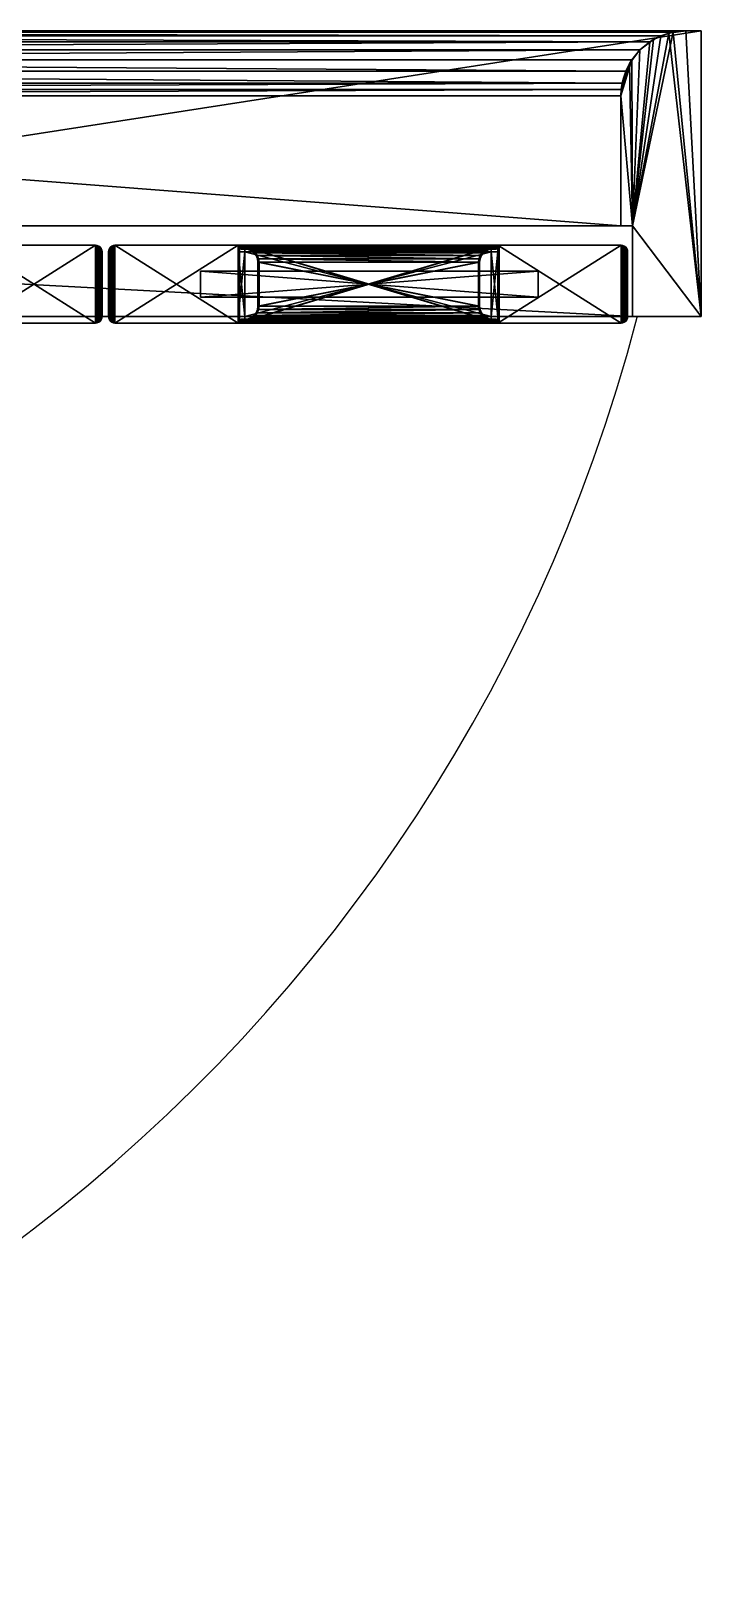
# Model space of a CAD drawing. Extents: x 0 to 142, y -98 to 21.
# Drawn here: x 90.3 to 142, y -98.2 to 21 of the extents above; entities that cross this region are included whole.
import ezdxf

# ---------------------------------------------------------------- set-up
doc = ezdxf.new("R2010")
doc.units = 0
doc.header["$MEASUREMENT"] = 0
doc.layers.add('DOOR_ARC', color=1, linetype='Continuous')
doc.layers.add('DOOR_WINDOW', color=13, linetype='Continuous')

msp = doc.modelspace()

# ---------------------------------------------------------------- linework, layer by layer
at = {"layer": 'DOOR_ARC'}
msp.add_arc((11.25, 31.79, 0.5), 130, 267.3723, 345.3715, dxfattribs=at)

# ---------------------------------------------------------------- meshes
at = {"layer": 'DOOR_WINDOW', "color": 13}
mesh = msp.add_polyface(dxfattribs=at)
corners = [(141.95, 21, 206.18), (140.78, 21, 205), (0, 21, 206.18), (1.18, 21, 205), (2.15, 20.9, 204.02), (139.8, 20.9, 204.02), (138.86, 20.62, 203.09), (3.09, 20.62, 203.09), (138, 20.16, 202.22), (3.95, 20.16, 202.22), (4.71, 19.54, 201.46), (137.24, 19.54, 201.46), (5.33, 18.78, 200.84), (136.62, 18.78, 200.84), (136.16, 17.91, 200.38), (5.8, 17.91, 200.38), (135.87, 16.98, 200.1), (6.08, 16.98, 200.1), (6.15, 16.49, 200.02), (135.8, 16.49, 200.02), (6.18, 16, 200), (135.78, 16, 200), (6.18, 6, 200), (5.29, 6, 200.88), (5.29, -1, 200.88), (0, -1, 206.18), (135.78, 6, 200), (136.66, 6, 200.88), (141.95, -1, 206.18), (136.66, -1, 200.88)]
mesh.append_faces([[corners[k] for k in face] for face in [(4, 1, 5), (6, 4, 5), (7, 8, 9), (10, 8, 11), (12, 11, 13), (14, 12, 13), (20, 17, 18), (20, 26, 22), (26, 23, 22), (29, 25, 24), (23, 29, 24), (0, 25, 28)]], dxfattribs={"vtx0": -1, "color": 13})
mesh.append_faces([[corners[k] for k in face] for face in [(2, 1, 3), (3, 1, 4), (15, 16, 17), (17, 16, 18), (15, 20, 12), (7, 23, 4), (12, 23, 10), (1, 28, 5), (6, 27, 8), (11, 27, 13), (13, 21, 14)]], dxfattribs={"vtx0": -1, "vtx1": -1, "color": 13})
mesh.append_faces([[corners[k] for k in face] for face in [(20, 23, 12), (23, 25, 4), (5, 28, 27), (27, 21, 13)]], dxfattribs={"vtx0": -1, "vtx1": -1, "vtx2": -1, "color": 13})
mesh.append_faces([[corners[k] for k in face] for face in [(18, 16, 19), (20, 19, 21), (23, 9, 10), (25, 3, 4), (21, 16, 14)]], dxfattribs={"vtx0": -1, "vtx2": -1, "color": 13})
mesh.append_faces([[corners[k] for k in face] for face in [(0, 1, 2), (6, 8, 7), (9, 8, 10), (14, 16, 15), (22, 23, 20), (24, 25, 23), (2, 3, 25), (27, 23, 26), (28, 25, 29), (0, 28, 1), (26, 21, 27), (19, 16, 21), (27, 29, 23), (2, 25, 0)]], dxfattribs={"vtx1": -1, "color": 13})
mesh.append_faces([[corners[k] for k in face] for face in [(20, 18, 19), (15, 17, 20), (7, 9, 23), (21, 26, 20), (6, 5, 27), (11, 8, 27)]], dxfattribs={"vtx1": -1, "vtx2": -1, "color": 13})
mesh.append_faces([[corners[k] for k in face] for face in [(6, 7, 4), (14, 15, 12), (12, 10, 11), (28, 29, 27)]], dxfattribs={"vtx2": -1, "color": 13})
mesh = msp.add_polyface(dxfattribs=at)
corners = [(141.95, -1, 206.18), (136.66, -1, 200.88), (141.95, -1), (136.66, -1), (136.66, 6, 200.88), (135.78, 6, 200), (136.66, 6), (135.78, 6), (141.95, 21), (141.95, 21, 206.18), (135.78, 16), (136.45, 18.5), (137.24, 19.54), (138.28, 20.33), (139.48, 20.83), (140.78, 21), (135.95, 17.29), (135.78, 16, 200), (140.78, 21, 205), (139.8, 20.9, 204.02), (138.86, 20.62, 203.09), (138, 20.16, 202.22), (137.24, 19.54, 201.46), (136.62, 18.78, 200.84), (136.16, 17.91, 200.38), (135.87, 16.98, 200.1), (135.8, 16.49, 200.02)]
mesh.append_faces([[corners[k] for k in face] for face in [(2, 1, 3), (6, 5, 7), (4, 3, 1), (0, 8, 9), (12, 23, 22), (13, 22, 21), (20, 13, 21)]], dxfattribs={"vtx0": -1, "color": 13})
mesh.append_faces([[corners[k] for k in face] for face in [(12, 6, 11), (7, 17, 10), (21, 4, 20), (25, 17, 24), (10, 17, 16), (25, 16, 26), (16, 24, 11), (14, 19, 15)]], dxfattribs={"vtx0": -1, "vtx1": -1, "color": 13})
mesh.append_faces([[corners[k] for k in face] for face in [(6, 10, 11), (2, 6, 14), (17, 4, 23), (4, 0, 19)]], dxfattribs={"vtx0": -1, "vtx1": -1, "vtx2": -1, "color": 13})
mesh.append_faces([[corners[k] for k in face] for face in [(6, 13, 14), (2, 14, 15), (0, 18, 19), (4, 19, 20), (4, 22, 23), (17, 23, 24), (18, 8, 15), (16, 17, 26), (11, 24, 23), (20, 14, 13), (15, 19, 18)]], dxfattribs={"vtx0": -1, "vtx2": -1, "color": 13})
mesh.append_faces([[corners[k] for k in face] for face in [(0, 1, 2), (4, 5, 6), (6, 3, 4), (2, 8, 0), (7, 10, 6), (8, 2, 15), (3, 6, 2), (5, 17, 7), (9, 18, 0), (5, 4, 17), (1, 0, 4), (9, 8, 18)]], dxfattribs={"vtx1": -1, "color": 13})
mesh.append_faces([[corners[k] for k in face] for face in [(12, 13, 6), (21, 22, 4), (25, 24, 16), (20, 19, 14), (12, 11, 23)]], dxfattribs={"vtx1": -1, "vtx2": -1, "color": 13})
mesh.append_faces([[corners[k] for k in face] for face in [(10, 16, 11), (25, 26, 17), (13, 12, 22)]], dxfattribs={"vtx2": -1, "color": 13})
mesh = msp.add_polyface(dxfattribs=at)
corners = [(95.29, 4.5, 0.5), (85.79, 4.5, 0.5), (95.29, 4.5, 200.5), (85.79, 4.5, 200.5), (95.42, 4.48, 0.5), (95.42, 4.48, 200.5), (95.54, 4.43, 0.5), (95.54, 4.43, 200.5), (95.65, 4.35, 0.5), (95.65, 4.35, 200.5), (95.73, 4.25, 0.5), (95.73, 4.25, 200.5), (95.78, 4.13, 0.5), (95.78, 4.13, 200.5), (95.79, 4, 0.5), (95.79, 4, 200.5), (95.79, -1, 200.5), (95.79, -1, 0.5), (85.79, -1.5, 200.5), (95.29, -1.5, 200.5), (95.42, -1.48, 200.5), (95.54, -1.43, 200.5), (95.65, -1.35, 200.5), (95.73, -1.25, 200.5), (95.78, -1.13, 200.5), (85.79, -1.5, 0.5), (95.29, -1.5, 0.5), (95.78, -1.13, 0.5), (95.73, -1.25, 0.5), (95.65, -1.35, 0.5), (95.54, -1.43, 0.5), (95.42, -1.48, 0.5), (6.29, 4.5, 200.5), (15.79, 4.5, 200.5), (6.29, 4.5, 0.5), (15.79, 4.5, 0.5), (5.79, 4, 0.5), (5.79, 4, 200.5), (5.81, 4.13, 0.5), (5.81, 4.13, 200.5), (5.86, 4.25, 0.5), (5.86, 4.25, 200.5), (5.94, 4.35, 0.5), (5.94, 4.35, 200.5), (6.04, 4.43, 0.5), (6.04, 4.43, 200.5), (6.16, 4.48, 0.5), (6.16, 4.48, 200.5), (6.29, -1.5, 0.5), (15.79, -1.5, 0.5), (6.29, -1.5, 200.5), (15.79, -1.5, 200.5), (6.16, -1.48, 0.5), (6.16, -1.48, 200.5), (6.04, -1.43, 0.5), (6.04, -1.43, 200.5), (5.94, -1.35, 0.5), (5.94, -1.35, 200.5), (5.86, -1.25, 200.5), (5.86, -1.25, 0.5), (5.81, -1.13, 0.5), (5.81, -1.13, 200.5), (5.79, -1, 0.5), (5.79, -1, 200.5)]
mesh.append_faces([[corners[k] for k in face] for face in [(2, 1, 3), (4, 2, 5), (6, 5, 7), (8, 7, 9), (10, 9, 11), (12, 11, 13), (14, 13, 15), (14, 16, 17), (15, 24, 16), (3, 25, 18), (26, 18, 25), (27, 16, 24), (28, 24, 23), (29, 23, 22), (30, 22, 21), (31, 21, 20), (26, 20, 19), (1, 26, 25), (34, 33, 35), (38, 37, 39), (40, 39, 41), (42, 41, 43), (44, 43, 45), (46, 45, 47), (34, 47, 32), (50, 49, 51), (52, 50, 53), (54, 53, 55), (56, 55, 57), (58, 56, 57), (58, 60, 59), (62, 61, 63), (33, 50, 51), (35, 51, 49), (36, 60, 62), (37, 62, 63)]], dxfattribs={"vtx0": -1, "color": 13})
mesh.append_faces([[corners[k] for k in face] for face in [(2, 18, 19), (5, 19, 20), (7, 20, 21), (9, 21, 22), (11, 22, 23), (13, 23, 24), (12, 17, 27), (10, 27, 28), (8, 28, 29), (6, 29, 30), (4, 30, 31), (0, 31, 26), (39, 63, 61), (41, 61, 58), (43, 58, 57), (45, 57, 55), (47, 55, 53), (32, 53, 50), (34, 49, 48), (46, 48, 52), (44, 52, 54), (42, 54, 56), (40, 56, 59), (38, 59, 60)]], dxfattribs={"vtx0": -1, "vtx2": -1, "color": 13})
mesh.append_faces([[corners[k] for k in face] for face in [(0, 1, 2), (0, 2, 4), (15, 16, 14), (3, 18, 2), (1, 25, 3), (19, 18, 26), (17, 16, 27), (14, 17, 12), (32, 33, 34), (36, 37, 38), (48, 49, 50), (48, 50, 52), (60, 61, 62), (37, 63, 39), (33, 51, 35), (35, 49, 34), (36, 62, 37)]], dxfattribs={"vtx1": -1, "color": 13})
mesh.append_faces([[corners[k] for k in face] for face in [(15, 13, 24), (13, 11, 23), (11, 9, 22), (9, 7, 21), (7, 5, 20), (5, 2, 19), (1, 0, 26), (0, 4, 31), (4, 6, 30), (6, 8, 29), (8, 10, 28), (10, 12, 27), (33, 32, 50), (32, 47, 53), (47, 45, 55), (45, 43, 57), (43, 41, 58), (41, 39, 61), (36, 38, 60), (38, 40, 59), (40, 42, 56), (42, 44, 54), (44, 46, 52), (46, 34, 48)]], dxfattribs={"vtx1": -1, "vtx2": -1, "color": 13})
mesh.append_faces([[corners[k] for k in face] for face in [(14, 12, 13), (12, 10, 11), (10, 8, 9), (8, 6, 7), (6, 4, 5), (26, 31, 20), (31, 30, 21), (30, 29, 22), (29, 28, 23), (28, 27, 24), (34, 46, 47), (46, 44, 45), (44, 42, 43), (42, 40, 41), (40, 38, 39), (58, 59, 56), (58, 61, 60), (56, 54, 55), (54, 52, 53)]], dxfattribs={"vtx2": -1, "color": 13})
mesh = msp.add_polyface(dxfattribs=at)
corners = [(135.79, 4.5, 0.5), (126.29, 4.5, 0.5), (135.79, 4.5, 200.5), (126.29, 4.5, 200.5), (135.92, 4.48, 0.5), (135.92, 4.48, 200.5), (136.04, 4.43, 0.5), (136.04, 4.43, 200.5), (136.15, 4.35, 0.5), (136.15, 4.35, 200.5), (136.23, 4.25, 0.5), (136.23, 4.25, 200.5), (136.28, 4.13, 0.5), (136.28, 4.13, 200.5), (136.29, 4, 0.5), (136.29, 4, 200.5), (136.29, -1, 200.5), (136.29, -1, 0.5), (126.29, -1.5, 200.5), (135.79, -1.5, 200.5), (135.92, -1.48, 200.5), (136.04, -1.43, 200.5), (136.15, -1.35, 200.5), (136.23, -1.25, 200.5), (136.28, -1.13, 200.5), (126.29, -1.5, 0.5), (135.79, -1.5, 0.5), (136.28, -1.13, 0.5), (136.23, -1.25, 0.5), (136.15, -1.35, 0.5), (136.04, -1.43, 0.5), (135.92, -1.48, 0.5), (96.79, 4.5, 200.5), (106.29, 4.5, 200.5), (96.79, 4.5, 0.5), (106.29, 4.5, 0.5), (96.29, 4, 0.5), (96.29, 4, 200.5), (96.31, 4.13, 0.5), (96.31, 4.13, 200.5), (96.36, 4.25, 0.5), (96.36, 4.25, 200.5), (96.44, 4.35, 0.5), (96.44, 4.35, 200.5), (96.54, 4.43, 0.5), (96.54, 4.43, 200.5), (96.66, 4.48, 0.5), (96.66, 4.48, 200.5), (96.79, -1.5, 0.5), (106.29, -1.5, 0.5), (96.79, -1.5, 200.5), (106.29, -1.5, 200.5), (96.66, -1.48, 0.5), (96.66, -1.48, 200.5), (96.54, -1.43, 0.5), (96.54, -1.43, 200.5), (96.44, -1.35, 0.5), (96.44, -1.35, 200.5), (96.36, -1.25, 200.5), (96.36, -1.25, 0.5), (96.31, -1.13, 0.5), (96.31, -1.13, 200.5), (96.29, -1, 0.5), (96.29, -1, 200.5)]
mesh.append_faces([[corners[k] for k in face] for face in [(2, 1, 3), (4, 2, 5), (6, 5, 7), (8, 7, 9), (10, 9, 11), (12, 11, 13), (14, 13, 15), (14, 16, 17), (15, 24, 16), (3, 25, 18), (26, 18, 25), (27, 16, 24), (28, 24, 23), (29, 23, 22), (30, 22, 21), (31, 21, 20), (26, 20, 19), (1, 26, 25), (34, 33, 35), (38, 37, 39), (40, 39, 41), (42, 41, 43), (44, 43, 45), (46, 45, 47), (34, 47, 32), (50, 49, 51), (52, 50, 53), (54, 53, 55), (56, 55, 57), (58, 56, 57), (58, 60, 59), (62, 61, 63), (33, 50, 51), (35, 51, 49), (36, 60, 62), (37, 62, 63)]], dxfattribs={"vtx0": -1, "color": 13})
mesh.append_faces([[corners[k] for k in face] for face in [(2, 18, 19), (5, 19, 20), (7, 20, 21), (9, 21, 22), (11, 22, 23), (13, 23, 24), (12, 17, 27), (10, 27, 28), (8, 28, 29), (6, 29, 30), (4, 30, 31), (0, 31, 26), (39, 63, 61), (41, 61, 58), (43, 58, 57), (45, 57, 55), (47, 55, 53), (32, 53, 50), (34, 49, 48), (46, 48, 52), (44, 52, 54), (42, 54, 56), (40, 56, 59), (38, 59, 60)]], dxfattribs={"vtx0": -1, "vtx2": -1, "color": 13})
mesh.append_faces([[corners[k] for k in face] for face in [(0, 1, 2), (0, 2, 4), (15, 16, 14), (3, 18, 2), (1, 25, 3), (19, 18, 26), (17, 16, 27), (14, 17, 12), (32, 33, 34), (36, 37, 38), (48, 49, 50), (48, 50, 52), (60, 61, 62), (37, 63, 39), (33, 51, 35), (35, 49, 34), (36, 62, 37)]], dxfattribs={"vtx1": -1, "color": 13})
mesh.append_faces([[corners[k] for k in face] for face in [(15, 13, 24), (13, 11, 23), (11, 9, 22), (9, 7, 21), (7, 5, 20), (5, 2, 19), (1, 0, 26), (0, 4, 31), (4, 6, 30), (6, 8, 29), (8, 10, 28), (10, 12, 27), (33, 32, 50), (32, 47, 53), (47, 45, 55), (45, 43, 57), (43, 41, 58), (41, 39, 61), (36, 38, 60), (38, 40, 59), (40, 42, 56), (42, 44, 54), (44, 46, 52), (46, 34, 48)]], dxfattribs={"vtx1": -1, "vtx2": -1, "color": 13})
mesh.append_faces([[corners[k] for k in face] for face in [(14, 12, 13), (12, 10, 11), (10, 8, 9), (8, 6, 7), (6, 4, 5), (26, 31, 20), (31, 30, 21), (30, 29, 22), (29, 28, 23), (28, 27, 24), (34, 46, 47), (46, 44, 45), (44, 42, 43), (42, 40, 41), (40, 38, 39), (58, 59, 56), (58, 61, 60), (56, 54, 55), (54, 52, 53)]], dxfattribs={"vtx2": -1, "color": 13})
mesh = msp.add_polyface(dxfattribs=at)
corners = [(124.83, 3.46, 28.97), (124.79, 3.2, 29), (124.83, 3.46, 57.28), (124.79, 3.2, 57.25), (124.93, 3.7, 28.87), (124.93, 3.7, 57.38), (125.09, 3.91, 28.71), (125.09, 3.91, 57.54), (125.29, 4.07, 28.5), (125.29, 4.07, 57.75), (125.54, 4.17, 28.26), (125.54, 4.17, 57.99), (125.79, 4.2, 28), (125.79, 4.2, 58.25), (126.09, 4.3, 27.7), (126.09, 4.2, 27.7), (126.09, 4.3, 58.55), (126.09, 4.2, 58.55), (126.12, 4.4, 27.67), (126.12, 4.4, 58.58), (126.19, 4.47, 27.6), (126.19, 4.47, 58.65), (126.29, 4.5, 27.5), (126.29, 4.5, 58.75), (106.47, 4.4, 27.67), (106.39, 4.47, 27.6), (106.49, 4.3, 27.7), (106.49, 4.2, 27.7), (107.05, 4.17, 28.26), (106.79, 4.2, 28), (107.29, 4.07, 28.5), (107.5, 3.91, 28.71), (107.66, 3.7, 28.87), (107.76, 3.46, 28.97), (107.79, 3.2, 29), (106.29, 4.5, 27.5), (107.76, 3.46, 57.28), (107.79, 3.2, 57.25), (107.66, 3.7, 57.38), (107.5, 3.91, 57.54), (107.29, 4.07, 57.75), (107.05, 4.17, 57.99), (106.79, 4.2, 58.25), (106.49, 4.3, 58.55), (106.49, 4.2, 58.55), (106.47, 4.4, 58.58), (106.39, 4.47, 58.65), (106.29, 4.5, 58.75), (126.29, -1.5, 58.75), (126.29, -1.5, 27.5), (124.79, -0.2, 57.25), (124.79, -0.2, 29), (124.83, -0.46, 28.97), (124.83, -0.46, 57.28), (124.93, -0.7, 28.87), (124.93, -0.7, 57.38), (125.09, -0.91, 28.71), (125.09, -0.91, 57.54), (125.29, -1.07, 28.5), (125.29, -1.07, 57.75), (125.54, -1.17, 28.26), (125.54, -1.17, 57.99), (125.79, -1.2, 28), (125.79, -1.2, 58.25), (126.09, -1.3, 58.55), (126.09, -1.2, 58.55), (126.09, -1.3, 27.7), (126.09, -1.2, 27.7), (126.12, -1.4, 27.67), (126.12, -1.4, 58.58), (126.19, -1.47, 27.6), (126.19, -1.47, 58.65), (106.47, -1.4, 27.67), (106.39, -1.47, 27.6), (106.49, -1.3, 27.7), (106.49, -1.2, 27.7), (107.05, -1.17, 28.26), (106.79, -1.2, 28), (107.29, -1.07, 28.5), (107.5, -0.91, 28.71), (107.66, -0.7, 28.87), (107.76, -0.46, 28.97), (107.79, -0.2, 29), (106.29, -1.5, 27.5), (106.29, -1.5, 58.75), (107.79, -0.2, 57.25), (107.76, -0.46, 57.28), (107.66, -0.7, 57.38), (107.5, -0.91, 57.54), (107.29, -1.07, 57.75), (107.05, -1.17, 57.99), (106.79, -1.2, 58.25), (106.49, -1.3, 58.55), (106.49, -1.2, 58.55), (106.47, -1.4, 58.58), (106.39, -1.47, 58.65)]
mesh.append_faces([[corners[k] for k in face] for face in [(2, 1, 3), (5, 0, 2), (7, 4, 5), (9, 6, 7), (11, 8, 9), (13, 10, 11), (16, 15, 17), (19, 14, 16), (21, 18, 19), (23, 20, 21), (25, 18, 20), (24, 14, 18), (27, 14, 26), (29, 10, 12), (28, 8, 10), (30, 6, 8), (31, 4, 6), (32, 0, 4), (33, 1, 0), (35, 20, 22), (34, 36, 37), (33, 38, 36), (32, 39, 38), (31, 40, 39), (30, 41, 40), (28, 42, 41), (26, 44, 27), (26, 45, 43), (24, 46, 45), (25, 47, 46), (19, 46, 21), (16, 45, 19), (17, 43, 16), (11, 42, 13), (9, 41, 11), (7, 40, 9), (5, 39, 7), (2, 38, 5), (3, 36, 2), (21, 47, 23), (22, 48, 49), (51, 3, 1), (51, 53, 50), (52, 55, 53), (54, 57, 55), (56, 59, 57), (58, 61, 59), (60, 63, 61), (66, 65, 67), (66, 69, 64), (68, 71, 69), (70, 48, 71), (68, 73, 70), (66, 72, 68), (67, 74, 66), (60, 77, 62), (58, 76, 60), (56, 78, 58), (54, 79, 56), (52, 80, 54), (51, 81, 52), (1, 82, 51), (49, 35, 22), (70, 83, 49), (47, 83, 84), (85, 34, 37), (86, 82, 85), (87, 81, 86), (88, 80, 87), (89, 79, 88), (90, 78, 89), (91, 76, 90), (92, 75, 93), (94, 74, 92), (95, 72, 94), (84, 73, 95), (95, 69, 71), (94, 64, 69), (93, 64, 92), (91, 61, 63), (90, 59, 61), (89, 57, 59), (88, 55, 57), (87, 53, 55), (86, 50, 53), (37, 50, 85), (84, 23, 47), (84, 71, 48)]], dxfattribs={"vtx0": -1, "color": 13})
mesh.append_faces([[corners[k] for k in face] for face in [(42, 44, 13), (44, 29, 27), (77, 75, 62), (75, 91, 93), (67, 62, 75)]], dxfattribs={"vtx0": -1, "vtx1": -1, "color": 13})
mesh.append_faces([[corners[k] for k in face] for face in [(27, 29, 12), (15, 12, 13), (93, 91, 63), (65, 63, 62)]], dxfattribs={"vtx0": -1, "vtx2": -1, "color": 13})
mesh.append_faces([[corners[k] for k in face] for face in [(0, 1, 2), (4, 0, 5), (6, 4, 7), (8, 6, 9), (10, 8, 11), (12, 10, 13), (14, 15, 16), (18, 14, 19), (20, 18, 21), (22, 20, 23), (24, 18, 25), (26, 14, 24), (15, 14, 27), (28, 10, 29), (30, 8, 28), (31, 6, 30), (32, 4, 31), (33, 0, 32), (34, 1, 33), (25, 20, 35), (33, 36, 34), (32, 38, 33), (31, 39, 32), (30, 40, 31), (28, 41, 30), (29, 42, 28), (43, 44, 26), (24, 45, 26), (25, 46, 24), (35, 47, 25), (45, 46, 19), (43, 45, 16), (44, 43, 17), (41, 42, 11), (40, 41, 9), (39, 40, 7), (38, 39, 5), (36, 38, 2), (37, 36, 3), (46, 47, 21), (23, 48, 22), (50, 3, 51), (52, 53, 51), (54, 55, 52), (56, 57, 54), (58, 59, 56), (60, 61, 58), (62, 63, 60), (64, 65, 66), (68, 69, 66), (70, 71, 68), (49, 48, 70), (72, 73, 68), (74, 72, 66), (75, 74, 67), (76, 77, 60), (78, 76, 58), (79, 78, 56), (80, 79, 54), (81, 80, 52), (82, 81, 51), (34, 82, 1), (83, 35, 49), (73, 83, 70), (35, 83, 47), (82, 34, 85), (81, 82, 86), (80, 81, 87), (79, 80, 88), (78, 79, 89), (76, 78, 90), (77, 76, 91), (74, 75, 92), (72, 74, 94), (73, 72, 95), (83, 73, 84), (94, 69, 95), (92, 64, 94), (65, 64, 93), (90, 61, 91), (89, 59, 90), (88, 57, 89), (87, 55, 88), (86, 53, 87), (85, 50, 86), (3, 50, 37), (48, 23, 84), (95, 71, 84)]], dxfattribs={"vtx1": -1, "color": 13})
mesh.append_faces([[corners[k] for k in face] for face in [(44, 17, 13), (42, 29, 44), (17, 15, 13), (15, 27, 12), (77, 91, 75), (67, 65, 62), (65, 93, 63)]], dxfattribs={"vtx1": -1, "vtx2": -1, "color": 13})
mesh = msp.add_polyface(dxfattribs=at)
corners = [(106.39, 4.47, 135.15), (106.39, 4.47, 142.25), (126.29, 4.47, 135.15), (126.29, 4.47, 142.25), (106.39, -1.47, 135.15), (106.39, -1.47, 142.25), (126.29, -1.47, 135.15), (126.29, -1.47, 142.25), (106.29, 4.5, 58.75), (106.29, 4.5, 65.75), (126.29, 4.5, 58.75), (126.29, 4.5, 65.75), (106.29, -1.5, 58.75), (106.29, -1.5, 65.75), (126.29, -1.5, 58.75), (126.29, -1.5, 65.75), (106.79, 4.5, 27.5), (125.79, 4.5, 27.5), (106.79, 4.5, 0.5), (125.79, 4.5, 0.5), (125.79, 4, 0.5), (125.79, 4, 27.5), (126.29, 4, 0.5), (126.29, 4, 27.5), (106.79, 4, 0.5), (106.79, 4, 27.5), (106.29, 4, 0.5), (106.29, 4, 27.5), (106.79, -1.5, 27.5), (106.79, -1.5, 0.5), (125.79, -1.5, 27.5), (125.79, -1.5, 0.5), (125.79, -1, 0.5), (125.79, -1, 27.5), (126.29, -1, 0.5), (126.29, -1, 27.5), (106.79, -1, 0.5), (106.79, -1, 27.5), (106.29, -1, 0.5), (106.29, -1, 27.5), (106.29, 4.5, 97), (106.29, 4.5, 104), (126.29, 4.5, 97), (126.29, 4.5, 104), (126.29, -1.5, 97), (106.29, -1.5, 97), (126.29, -1.5, 104), (106.29, -1.5, 104), (106.79, 4.5, 200.5), (125.79, 4.5, 200.5), (106.79, 4.5, 173.5), (125.79, 4.5, 173.5), (125.79, 4, 200.5), (125.79, 4, 173.5), (126.29, 4, 200.5), (126.29, 4, 173.5), (106.29, 4, 200.5), (106.79, 4, 200.5), (106.29, 4, 173.5), (106.79, 4, 173.5), (106.79, -1.5, 200.5), (106.79, -1.5, 173.5), (125.79, -1.5, 200.5), (125.79, -1.5, 173.5), (125.79, -1, 200.5), (125.79, -1, 173.5), (126.29, -1, 200.5), (126.29, -1, 173.5), (106.79, -1, 200.5), (106.29, -1, 200.5), (106.79, -1, 173.5), (106.29, -1, 173.5)]
mesh.append_faces([[corners[k] for k in face] for face in [(2, 1, 3), (0, 5, 1), (2, 4, 0), (3, 6, 2), (7, 4, 6), (1, 7, 3), (10, 9, 11), (8, 13, 9), (10, 12, 8), (11, 14, 10), (15, 12, 14), (9, 15, 11), (18, 17, 19), (21, 19, 17), (23, 20, 21), (16, 24, 25), (25, 26, 27), (30, 29, 31), (30, 32, 33), (33, 34, 35), (37, 29, 28), (39, 36, 37), (23, 33, 35), (33, 28, 30), (22, 35, 34), (26, 36, 38), (36, 31, 29), (27, 38, 39), (42, 41, 43), (42, 45, 40), (43, 44, 42), (41, 46, 43), (40, 47, 41), (46, 45, 44), (50, 49, 51), (51, 52, 53), (53, 54, 55), (58, 57, 59), (59, 48, 50), (62, 61, 63), (65, 62, 63), (67, 64, 65), (70, 69, 71), (61, 68, 70), (58, 70, 71), (70, 63, 61), (56, 71, 69), (54, 64, 66), (64, 60, 62), (55, 66, 67)]], dxfattribs={"vtx0": -1, "color": 13})
mesh.append_faces([[corners[k] for k in face] for face in [(21, 37, 33), (37, 21, 25), (24, 32, 36), (32, 24, 20), (59, 65, 70), (65, 59, 53), (52, 68, 64), (68, 52, 57)]], dxfattribs={"vtx0": -1, "vtx1": -1, "vtx2": -1, "color": 13})
mesh.append_faces([[corners[k] for k in face] for face in [(25, 39, 37), (25, 21, 17), (20, 34, 32), (20, 24, 18), (53, 67, 65), (53, 59, 50), (57, 69, 68), (57, 52, 49)]], dxfattribs={"vtx0": -1, "vtx2": -1, "color": 13})
mesh.append_faces([[corners[k] for k in face] for face in [(0, 1, 2), (4, 5, 0), (6, 4, 2), (7, 6, 3), (5, 4, 7), (5, 7, 1), (8, 9, 10), (12, 13, 8), (14, 12, 10), (15, 14, 11), (13, 12, 15), (13, 15, 9), (16, 17, 18), (20, 19, 21), (22, 20, 23), (18, 24, 16), (24, 26, 25), (28, 29, 30), (31, 32, 30), (32, 34, 33), (36, 29, 37), (38, 36, 39), (27, 39, 25), (16, 25, 17), (23, 35, 22), (22, 34, 20), (19, 20, 18), (26, 38, 27), (40, 41, 42), (44, 45, 42), (46, 44, 43), (47, 46, 41), (45, 47, 40), (47, 45, 46), (48, 49, 50), (49, 52, 51), (52, 54, 53), (56, 57, 58), (57, 48, 59), (60, 61, 62), (64, 62, 65), (66, 64, 67), (68, 69, 70), (60, 68, 61), (55, 67, 53), (51, 53, 50), (58, 71, 56), (56, 69, 57), (48, 57, 49), (54, 66, 55)]], dxfattribs={"vtx1": -1, "color": 13})
mesh.append_faces([[corners[k] for k in face] for face in [(23, 21, 33), (37, 28, 33), (26, 24, 36), (32, 31, 36), (58, 59, 70), (65, 63, 70), (54, 52, 64), (68, 60, 64)]], dxfattribs={"vtx1": -1, "vtx2": -1, "color": 13})
mesh = msp.add_polyface(dxfattribs=at)
corners = [(124.83, 3.46, 67.22), (124.79, 3.2, 67.25), (124.83, 3.46, 95.53), (124.79, 3.2, 95.5), (124.93, 3.7, 67.12), (124.93, 3.7, 95.63), (125.09, 3.91, 66.96), (125.09, 3.91, 95.79), (125.29, 4.07, 66.75), (125.29, 4.07, 96), (125.54, 4.17, 66.51), (125.54, 4.17, 96.24), (125.79, 4.2, 66.25), (125.79, 4.2, 96.5), (126.09, 4.3, 65.95), (126.09, 4.2, 65.95), (126.09, 4.3, 96.8), (126.09, 4.2, 96.8), (126.12, 4.4, 65.92), (126.12, 4.4, 96.83), (126.19, 4.47, 65.85), (126.19, 4.47, 96.9), (126.29, 4.5, 65.75), (126.29, 4.5, 97), (106.47, 4.4, 65.92), (106.39, 4.47, 65.85), (106.49, 4.3, 65.95), (106.49, 4.2, 65.95), (107.05, 4.17, 66.51), (106.79, 4.2, 66.25), (107.29, 4.07, 66.75), (107.5, 3.91, 66.96), (107.66, 3.7, 67.12), (107.76, 3.46, 67.22), (107.79, 3.2, 67.25), (106.29, 4.5, 65.75), (107.76, 3.46, 95.53), (107.79, 3.2, 95.5), (107.66, 3.7, 95.63), (107.5, 3.91, 95.79), (107.29, 4.07, 96), (107.05, 4.17, 96.24), (106.79, 4.2, 96.5), (106.49, 4.3, 96.8), (106.49, 4.2, 96.8), (106.47, 4.4, 96.83), (106.39, 4.47, 96.9), (106.29, 4.5, 97), (126.29, -1.5, 97), (126.29, -1.5, 65.75), (124.79, -0.2, 95.5), (124.79, -0.2, 67.25), (124.83, -0.46, 67.22), (124.83, -0.46, 95.53), (124.93, -0.7, 67.12), (124.93, -0.7, 95.63), (125.09, -0.91, 66.96), (125.09, -0.91, 95.79), (125.29, -1.07, 66.75), (125.29, -1.07, 96), (125.54, -1.17, 66.51), (125.54, -1.17, 96.24), (125.79, -1.2, 66.25), (125.79, -1.2, 96.5), (126.09, -1.3, 96.8), (126.09, -1.2, 96.8), (126.09, -1.3, 65.95), (126.09, -1.2, 65.95), (126.12, -1.4, 65.92), (126.12, -1.4, 96.83), (126.19, -1.47, 65.85), (126.19, -1.47, 96.9), (106.47, -1.4, 65.92), (106.39, -1.47, 65.85), (106.49, -1.3, 65.95), (106.49, -1.2, 65.95), (107.05, -1.17, 66.51), (106.79, -1.2, 66.25), (107.29, -1.07, 66.75), (107.5, -0.91, 66.96), (107.66, -0.7, 67.12), (107.76, -0.46, 67.22), (107.79, -0.2, 67.25), (106.29, -1.5, 65.75), (106.29, -1.5, 97), (107.79, -0.2, 95.5), (107.76, -0.46, 95.53), (107.66, -0.7, 95.63), (107.5, -0.91, 95.79), (107.29, -1.07, 96), (107.05, -1.17, 96.24), (106.79, -1.2, 96.5), (106.49, -1.3, 96.8), (106.49, -1.2, 96.8), (106.47, -1.4, 96.83), (106.39, -1.47, 96.9)]
mesh.append_faces([[corners[k] for k in face] for face in [(2, 1, 3), (5, 0, 2), (7, 4, 5), (9, 6, 7), (11, 8, 9), (13, 10, 11), (16, 15, 17), (19, 14, 16), (21, 18, 19), (23, 20, 21), (25, 18, 20), (24, 14, 18), (27, 14, 26), (29, 10, 12), (28, 8, 10), (30, 6, 8), (31, 4, 6), (32, 0, 4), (33, 1, 0), (35, 20, 22), (34, 36, 37), (33, 38, 36), (32, 39, 38), (31, 40, 39), (30, 41, 40), (28, 42, 41), (26, 44, 27), (26, 45, 43), (24, 46, 45), (25, 47, 46), (19, 46, 21), (16, 45, 19), (17, 43, 16), (11, 42, 13), (9, 41, 11), (7, 40, 9), (5, 39, 7), (2, 38, 5), (3, 36, 2), (21, 47, 23), (22, 48, 49), (51, 3, 1), (51, 53, 50), (52, 55, 53), (54, 57, 55), (56, 59, 57), (58, 61, 59), (60, 63, 61), (66, 65, 67), (66, 69, 64), (68, 71, 69), (70, 48, 71), (68, 73, 70), (66, 72, 68), (67, 74, 66), (60, 77, 62), (58, 76, 60), (56, 78, 58), (54, 79, 56), (52, 80, 54), (51, 81, 52), (1, 82, 51), (49, 35, 22), (70, 83, 49), (47, 83, 84), (85, 34, 37), (86, 82, 85), (87, 81, 86), (88, 80, 87), (89, 79, 88), (90, 78, 89), (91, 76, 90), (92, 75, 93), (94, 74, 92), (95, 72, 94), (84, 73, 95), (95, 69, 71), (94, 64, 69), (93, 64, 92), (91, 61, 63), (90, 59, 61), (89, 57, 59), (88, 55, 57), (87, 53, 55), (86, 50, 53), (37, 50, 85), (84, 23, 47), (84, 71, 48)]], dxfattribs={"vtx0": -1, "color": 13})
mesh.append_faces([[corners[k] for k in face] for face in [(42, 44, 13), (44, 29, 27), (77, 75, 62), (75, 91, 93), (67, 62, 75)]], dxfattribs={"vtx0": -1, "vtx1": -1, "color": 13})
mesh.append_faces([[corners[k] for k in face] for face in [(27, 29, 12), (15, 12, 13), (93, 91, 63), (65, 63, 62)]], dxfattribs={"vtx0": -1, "vtx2": -1, "color": 13})
mesh.append_faces([[corners[k] for k in face] for face in [(0, 1, 2), (4, 0, 5), (6, 4, 7), (8, 6, 9), (10, 8, 11), (12, 10, 13), (14, 15, 16), (18, 14, 19), (20, 18, 21), (22, 20, 23), (24, 18, 25), (26, 14, 24), (15, 14, 27), (28, 10, 29), (30, 8, 28), (31, 6, 30), (32, 4, 31), (33, 0, 32), (34, 1, 33), (25, 20, 35), (33, 36, 34), (32, 38, 33), (31, 39, 32), (30, 40, 31), (28, 41, 30), (29, 42, 28), (43, 44, 26), (24, 45, 26), (25, 46, 24), (35, 47, 25), (45, 46, 19), (43, 45, 16), (44, 43, 17), (41, 42, 11), (40, 41, 9), (39, 40, 7), (38, 39, 5), (36, 38, 2), (37, 36, 3), (46, 47, 21), (23, 48, 22), (50, 3, 51), (52, 53, 51), (54, 55, 52), (56, 57, 54), (58, 59, 56), (60, 61, 58), (62, 63, 60), (64, 65, 66), (68, 69, 66), (70, 71, 68), (49, 48, 70), (72, 73, 68), (74, 72, 66), (75, 74, 67), (76, 77, 60), (78, 76, 58), (79, 78, 56), (80, 79, 54), (81, 80, 52), (82, 81, 51), (34, 82, 1), (83, 35, 49), (73, 83, 70), (35, 83, 47), (82, 34, 85), (81, 82, 86), (80, 81, 87), (79, 80, 88), (78, 79, 89), (76, 78, 90), (77, 76, 91), (74, 75, 92), (72, 74, 94), (73, 72, 95), (83, 73, 84), (94, 69, 95), (92, 64, 94), (65, 64, 93), (90, 61, 91), (89, 59, 90), (88, 57, 89), (87, 55, 88), (86, 53, 87), (85, 50, 86), (3, 50, 37), (48, 23, 84), (95, 71, 84)]], dxfattribs={"vtx1": -1, "color": 13})
mesh.append_faces([[corners[k] for k in face] for face in [(44, 17, 13), (42, 29, 44), (17, 15, 13), (15, 27, 12), (77, 91, 75), (67, 65, 62), (65, 93, 63)]], dxfattribs={"vtx1": -1, "vtx2": -1, "color": 13})
mesh = msp.add_polyface(dxfattribs=at)
corners = [(124.83, 3.46, 105.47), (124.79, 3.2, 105.5), (124.83, 3.46, 133.78), (124.79, 3.2, 133.75), (124.93, 3.7, 105.37), (124.93, 3.7, 133.88), (125.09, 3.91, 105.21), (125.09, 3.91, 134.04), (125.29, 4.07, 105), (125.29, 4.07, 134.25), (125.54, 4.17, 104.76), (125.54, 4.17, 134.49), (125.79, 4.2, 104.5), (125.79, 4.2, 134.75), (126.09, 4.3, 104.2), (126.09, 4.2, 104.2), (126.09, 4.3, 135.05), (126.09, 4.2, 135.05), (126.12, 4.4, 104.17), (126.12, 4.4, 135.08), (126.19, 4.47, 104.1), (126.19, 4.47, 135.15), (126.29, 4.5, 104), (126.29, 4.5, 135.25), (106.47, 4.4, 104.17), (106.39, 4.47, 104.1), (106.49, 4.3, 104.2), (106.49, 4.2, 104.2), (107.05, 4.17, 104.76), (106.79, 4.2, 104.5), (107.29, 4.07, 105), (107.5, 3.91, 105.21), (107.66, 3.7, 105.37), (107.76, 3.46, 105.47), (107.79, 3.2, 105.5), (106.29, 4.5, 104), (107.76, 3.46, 133.78), (107.79, 3.2, 133.75), (107.66, 3.7, 133.88), (107.5, 3.91, 134.04), (107.29, 4.07, 134.25), (107.05, 4.17, 134.49), (106.79, 4.2, 134.75), (106.49, 4.3, 135.05), (106.49, 4.2, 135.05), (106.47, 4.4, 135.08), (106.39, 4.47, 135.15), (106.29, 4.5, 135.25), (126.29, -1.5, 135.25), (126.29, -1.5, 104), (124.79, -0.2, 133.75), (124.79, -0.2, 105.5), (124.83, -0.46, 105.47), (124.83, -0.46, 133.78), (124.93, -0.7, 105.37), (124.93, -0.7, 133.88), (125.09, -0.91, 105.21), (125.09, -0.91, 134.04), (125.29, -1.07, 105), (125.29, -1.07, 134.25), (125.54, -1.17, 104.76), (125.54, -1.17, 134.49), (125.79, -1.2, 104.5), (125.79, -1.2, 134.75), (126.09, -1.3, 135.05), (126.09, -1.2, 135.05), (126.09, -1.3, 104.2), (126.09, -1.2, 104.2), (126.12, -1.4, 104.17), (126.12, -1.4, 135.08), (126.19, -1.47, 104.1), (126.19, -1.47, 135.15), (106.47, -1.4, 104.17), (106.39, -1.47, 104.1), (106.49, -1.3, 104.2), (106.49, -1.2, 104.2), (107.05, -1.17, 104.76), (106.79, -1.2, 104.5), (107.29, -1.07, 105), (107.5, -0.91, 105.21), (107.66, -0.7, 105.37), (107.76, -0.46, 105.47), (107.79, -0.2, 105.5), (106.29, -1.5, 104), (106.29, -1.5, 135.25), (107.79, -0.2, 133.75), (107.76, -0.46, 133.78), (107.66, -0.7, 133.88), (107.5, -0.91, 134.04), (107.29, -1.07, 134.25), (107.05, -1.17, 134.49), (106.79, -1.2, 134.75), (106.49, -1.3, 135.05), (106.49, -1.2, 135.05), (106.47, -1.4, 135.08), (106.39, -1.47, 135.15)]
mesh.append_faces([[corners[k] for k in face] for face in [(2, 1, 3), (5, 0, 2), (7, 4, 5), (9, 6, 7), (11, 8, 9), (13, 10, 11), (16, 15, 17), (19, 14, 16), (21, 18, 19), (23, 20, 21), (25, 18, 20), (24, 14, 18), (27, 14, 26), (29, 10, 12), (28, 8, 10), (30, 6, 8), (31, 4, 6), (32, 0, 4), (33, 1, 0), (35, 20, 22), (34, 36, 37), (33, 38, 36), (32, 39, 38), (31, 40, 39), (30, 41, 40), (28, 42, 41), (26, 44, 27), (26, 45, 43), (24, 46, 45), (25, 47, 46), (19, 46, 21), (16, 45, 19), (17, 43, 16), (11, 42, 13), (9, 41, 11), (7, 40, 9), (5, 39, 7), (2, 38, 5), (3, 36, 2), (21, 47, 23), (22, 48, 49), (51, 3, 1), (51, 53, 50), (52, 55, 53), (54, 57, 55), (56, 59, 57), (58, 61, 59), (60, 63, 61), (66, 65, 67), (66, 69, 64), (68, 71, 69), (70, 48, 71), (68, 73, 70), (66, 72, 68), (67, 74, 66), (60, 77, 62), (58, 76, 60), (56, 78, 58), (54, 79, 56), (52, 80, 54), (51, 81, 52), (1, 82, 51), (49, 35, 22), (70, 83, 49), (47, 83, 84), (85, 34, 37), (86, 82, 85), (87, 81, 86), (88, 80, 87), (89, 79, 88), (90, 78, 89), (91, 76, 90), (92, 75, 93), (94, 74, 92), (95, 72, 94), (84, 73, 95), (95, 69, 71), (94, 64, 69), (93, 64, 92), (91, 61, 63), (90, 59, 61), (89, 57, 59), (88, 55, 57), (87, 53, 55), (86, 50, 53), (37, 50, 85), (84, 23, 47), (84, 71, 48)]], dxfattribs={"vtx0": -1, "color": 13})
mesh.append_faces([[corners[k] for k in face] for face in [(42, 44, 13), (44, 29, 27), (77, 75, 62), (75, 91, 93), (67, 62, 75)]], dxfattribs={"vtx0": -1, "vtx1": -1, "color": 13})
mesh.append_faces([[corners[k] for k in face] for face in [(27, 29, 12), (15, 12, 13), (93, 91, 63), (65, 63, 62)]], dxfattribs={"vtx0": -1, "vtx2": -1, "color": 13})
mesh.append_faces([[corners[k] for k in face] for face in [(0, 1, 2), (4, 0, 5), (6, 4, 7), (8, 6, 9), (10, 8, 11), (12, 10, 13), (14, 15, 16), (18, 14, 19), (20, 18, 21), (22, 20, 23), (24, 18, 25), (26, 14, 24), (15, 14, 27), (28, 10, 29), (30, 8, 28), (31, 6, 30), (32, 4, 31), (33, 0, 32), (34, 1, 33), (25, 20, 35), (33, 36, 34), (32, 38, 33), (31, 39, 32), (30, 40, 31), (28, 41, 30), (29, 42, 28), (43, 44, 26), (24, 45, 26), (25, 46, 24), (35, 47, 25), (45, 46, 19), (43, 45, 16), (44, 43, 17), (41, 42, 11), (40, 41, 9), (39, 40, 7), (38, 39, 5), (36, 38, 2), (37, 36, 3), (46, 47, 21), (23, 48, 22), (50, 3, 51), (52, 53, 51), (54, 55, 52), (56, 57, 54), (58, 59, 56), (60, 61, 58), (62, 63, 60), (64, 65, 66), (68, 69, 66), (70, 71, 68), (49, 48, 70), (72, 73, 68), (74, 72, 66), (75, 74, 67), (76, 77, 60), (78, 76, 58), (79, 78, 56), (80, 79, 54), (81, 80, 52), (82, 81, 51), (34, 82, 1), (83, 35, 49), (73, 83, 70), (35, 83, 47), (82, 34, 85), (81, 82, 86), (80, 81, 87), (79, 80, 88), (78, 79, 89), (76, 78, 90), (77, 76, 91), (74, 75, 92), (72, 74, 94), (73, 72, 95), (83, 73, 84), (94, 69, 95), (92, 64, 94), (65, 64, 93), (90, 61, 91), (89, 59, 90), (88, 57, 89), (87, 55, 88), (86, 53, 87), (85, 50, 86), (3, 50, 37), (48, 23, 84), (95, 71, 84)]], dxfattribs={"vtx1": -1, "color": 13})
mesh.append_faces([[corners[k] for k in face] for face in [(44, 17, 13), (42, 29, 44), (17, 15, 13), (15, 27, 12), (77, 91, 75), (67, 65, 62), (65, 93, 63)]], dxfattribs={"vtx1": -1, "vtx2": -1, "color": 13})
mesh = msp.add_polyface(dxfattribs=at)
corners = [(124.93, 3.46, 143.72), (124.89, 3.2, 143.75), (124.93, 3.46, 172.03), (124.89, 3.2, 172), (125.03, 3.7, 143.62), (125.03, 3.7, 172.13), (125.19, 3.91, 143.46), (125.19, 3.91, 172.29), (125.39, 4.07, 143.25), (125.39, 4.07, 172.5), (125.64, 4.17, 143.01), (125.64, 4.17, 172.74), (125.89, 4.2, 142.75), (125.89, 4.2, 173), (126.19, 4.3, 142.45), (126.19, 4.2, 142.45), (126.19, 4.3, 173.3), (126.19, 4.2, 173.3), (126.22, 4.4, 142.42), (126.22, 4.4, 173.33), (126.29, 4.47, 142.35), (126.29, 4.47, 173.4), (126.39, 4.5, 142.25), (126.39, 4.5, 173.5), (106.57, 4.4, 142.42), (106.49, 4.47, 142.35), (106.59, 4.3, 142.45), (106.59, 4.2, 142.45), (107.15, 4.17, 143.01), (106.89, 4.2, 142.75), (107.39, 4.07, 143.25), (107.6, 3.91, 143.46), (107.76, 3.7, 143.62), (107.86, 3.46, 143.72), (107.89, 3.2, 143.75), (106.39, 4.5, 142.25), (107.86, 3.46, 172.03), (107.89, 3.2, 172), (107.76, 3.7, 172.13), (107.6, 3.91, 172.29), (107.39, 4.07, 172.5), (107.15, 4.17, 172.74), (106.89, 4.2, 173), (106.59, 4.3, 173.3), (106.59, 4.2, 173.3), (106.57, 4.4, 173.33), (106.49, 4.47, 173.4), (106.39, 4.5, 173.5), (126.39, -1.5, 173.5), (126.39, -1.5, 142.25), (124.89, -0.2, 172), (124.89, -0.2, 143.75), (124.93, -0.46, 143.72), (124.93, -0.46, 172.03), (125.03, -0.7, 143.62), (125.03, -0.7, 172.13), (125.19, -0.91, 143.46), (125.19, -0.91, 172.29), (125.39, -1.07, 143.25), (125.39, -1.07, 172.5), (125.64, -1.17, 143.01), (125.64, -1.17, 172.74), (125.89, -1.2, 142.75), (125.89, -1.2, 173), (126.19, -1.3, 173.3), (126.19, -1.2, 173.3), (126.19, -1.3, 142.45), (126.19, -1.2, 142.45), (126.22, -1.4, 142.42), (126.22, -1.4, 173.33), (126.29, -1.47, 142.35), (126.29, -1.47, 173.4), (106.57, -1.4, 142.42), (106.49, -1.47, 142.35), (106.59, -1.3, 142.45), (106.59, -1.2, 142.45), (107.15, -1.17, 143.01), (106.89, -1.2, 142.75), (107.39, -1.07, 143.25), (107.6, -0.91, 143.46), (107.76, -0.7, 143.62), (107.86, -0.46, 143.72), (107.89, -0.2, 143.75), (106.39, -1.5, 142.25), (106.39, -1.5, 173.5), (107.89, -0.2, 172), (107.86, -0.46, 172.03), (107.76, -0.7, 172.13), (107.6, -0.91, 172.29), (107.39, -1.07, 172.5), (107.15, -1.17, 172.74), (106.89, -1.2, 173), (106.59, -1.3, 173.3), (106.59, -1.2, 173.3), (106.57, -1.4, 173.33), (106.49, -1.47, 173.4)]
mesh.append_faces([[corners[k] for k in face] for face in [(2, 1, 3), (5, 0, 2), (7, 4, 5), (9, 6, 7), (11, 8, 9), (13, 10, 11), (16, 15, 17), (19, 14, 16), (21, 18, 19), (23, 20, 21), (25, 18, 20), (24, 14, 18), (27, 14, 26), (29, 10, 12), (28, 8, 10), (30, 6, 8), (31, 4, 6), (32, 0, 4), (33, 1, 0), (35, 20, 22), (34, 36, 37), (33, 38, 36), (32, 39, 38), (31, 40, 39), (30, 41, 40), (28, 42, 41), (26, 44, 27), (26, 45, 43), (24, 46, 45), (25, 47, 46), (19, 46, 21), (16, 45, 19), (17, 43, 16), (11, 42, 13), (9, 41, 11), (7, 40, 9), (5, 39, 7), (2, 38, 5), (3, 36, 2), (21, 47, 23), (22, 48, 49), (51, 3, 1), (51, 53, 50), (52, 55, 53), (54, 57, 55), (56, 59, 57), (58, 61, 59), (60, 63, 61), (66, 65, 67), (66, 69, 64), (68, 71, 69), (70, 48, 71), (68, 73, 70), (66, 72, 68), (67, 74, 66), (60, 77, 62), (58, 76, 60), (56, 78, 58), (54, 79, 56), (52, 80, 54), (51, 81, 52), (1, 82, 51), (49, 35, 22), (70, 83, 49), (47, 83, 84), (85, 34, 37), (86, 82, 85), (87, 81, 86), (88, 80, 87), (89, 79, 88), (90, 78, 89), (91, 76, 90), (92, 75, 93), (94, 74, 92), (95, 72, 94), (84, 73, 95), (95, 69, 71), (94, 64, 69), (93, 64, 92), (91, 61, 63), (90, 59, 61), (89, 57, 59), (88, 55, 57), (87, 53, 55), (86, 50, 53), (37, 50, 85), (84, 23, 47), (84, 71, 48)]], dxfattribs={"vtx0": -1, "color": 13})
mesh.append_faces([[corners[k] for k in face] for face in [(42, 44, 13), (44, 29, 27), (77, 75, 62), (75, 91, 93), (67, 62, 75)]], dxfattribs={"vtx0": -1, "vtx1": -1, "color": 13})
mesh.append_faces([[corners[k] for k in face] for face in [(27, 29, 12), (15, 12, 13), (93, 91, 63), (65, 63, 62)]], dxfattribs={"vtx0": -1, "vtx2": -1, "color": 13})
mesh.append_faces([[corners[k] for k in face] for face in [(0, 1, 2), (4, 0, 5), (6, 4, 7), (8, 6, 9), (10, 8, 11), (12, 10, 13), (14, 15, 16), (18, 14, 19), (20, 18, 21), (22, 20, 23), (24, 18, 25), (26, 14, 24), (15, 14, 27), (28, 10, 29), (30, 8, 28), (31, 6, 30), (32, 4, 31), (33, 0, 32), (34, 1, 33), (25, 20, 35), (33, 36, 34), (32, 38, 33), (31, 39, 32), (30, 40, 31), (28, 41, 30), (29, 42, 28), (43, 44, 26), (24, 45, 26), (25, 46, 24), (35, 47, 25), (45, 46, 19), (43, 45, 16), (44, 43, 17), (41, 42, 11), (40, 41, 9), (39, 40, 7), (38, 39, 5), (36, 38, 2), (37, 36, 3), (46, 47, 21), (23, 48, 22), (50, 3, 51), (52, 53, 51), (54, 55, 52), (56, 57, 54), (58, 59, 56), (60, 61, 58), (62, 63, 60), (64, 65, 66), (68, 69, 66), (70, 71, 68), (49, 48, 70), (72, 73, 68), (74, 72, 66), (75, 74, 67), (76, 77, 60), (78, 76, 58), (79, 78, 56), (80, 79, 54), (81, 80, 52), (82, 81, 51), (34, 82, 1), (83, 35, 49), (73, 83, 70), (35, 83, 47), (82, 34, 85), (81, 82, 86), (80, 81, 87), (79, 80, 88), (78, 79, 89), (76, 78, 90), (77, 76, 91), (74, 75, 92), (72, 74, 94), (73, 72, 95), (83, 73, 84), (94, 69, 95), (92, 64, 94), (65, 64, 93), (90, 61, 91), (89, 59, 90), (88, 57, 89), (87, 55, 88), (86, 53, 87), (85, 50, 86), (3, 50, 37), (48, 23, 84), (95, 71, 84)]], dxfattribs={"vtx1": -1, "color": 13})
mesh.append_faces([[corners[k] for k in face] for face in [(44, 17, 13), (42, 29, 44), (17, 15, 13), (15, 27, 12), (77, 91, 75), (67, 65, 62), (65, 93, 63)]], dxfattribs={"vtx1": -1, "vtx2": -1, "color": 13})
mesh = msp.add_polyface(dxfattribs=at)
corners = [(103.39, 0.5, 176.5), (129.39, 0.5, 176.5), (103.39, 2.5, 176.5), (129.39, 2.5, 176.5), (103.39, 0.5, 24.5), (129.39, 0.5, 24.5), (103.39, 2.5, 24.5), (129.39, 2.5, 24.5)]
mesh.append_faces([[corners[k] for k in face] for face in [(2, 1, 3), (1, 4, 5), (0, 6, 4), (2, 7, 6), (3, 5, 7), (4, 7, 5)]], dxfattribs={"vtx0": -1, "color": 13})
mesh.append_faces([[corners[k] for k in face] for face in [(0, 1, 2), (0, 4, 1), (2, 6, 0), (3, 7, 2), (1, 5, 3), (6, 7, 4)]], dxfattribs={"vtx1": -1, "color": 13})

doc.saveas('drawing.dxf')
